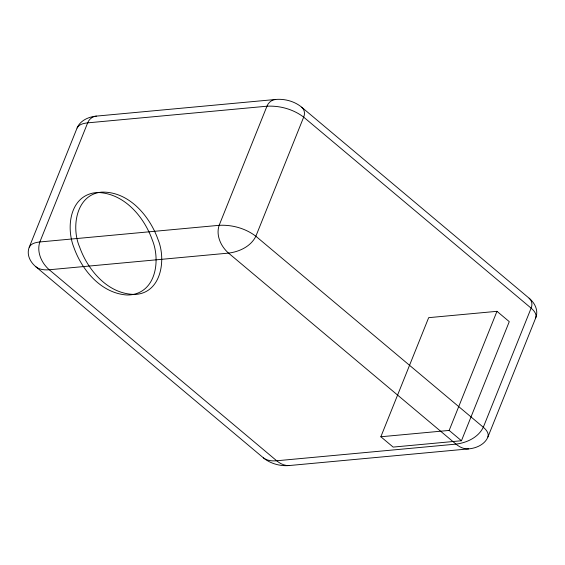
<?xml version="1.0" encoding="UTF-8"?>
<svg xmlns="http://www.w3.org/2000/svg" width="565" height="565" viewBox="0 0 565 565"><rect width="100%" height="100%" fill="white"/><g stroke="black" fill="none" stroke-linecap="round" stroke-linejoin="round"><path stroke-width="0.85" d="M263.346 457.812A27.212 19.471 10.9 0 0 289.308 465.539L468.604 448.893A27.212 19.471 10.9 0 0 487.927 436.964C489.262 433.101 486.027 429.57 483.308 427.253L255.86 236.241C245.521 228.352 232.081 224.63 219.149 225.315L39.854 241.961C35.983 242.413 31.139 243.261 29.26 247.145A27.212 19.471 10.9 0 0 35.899 266.8L263.346 457.812C267.061 460.779 272.125 461.153 276.695 460.772L455.99 444.125C466.775 442.805 478.357 437.437 483.308 427.253L531.121 308.151C532.625 304.839 532.089 300.516 529.101 298.2L301.654 107.188A27.212 19.471 10.9 0 0 275.692 99.461L96.396 116.108C92.462 116.376 89.023 119.208 87.667 122.859L39.854 241.961C36.428 251.969 41.619 263.135 49.247 269.759L276.695 460.772C280.071 463.604 284.343 465.765 288.849 465.574M487.927 436.964L535.74 317.855C537.075 313.992 533.84 310.468 531.121 308.151L303.673 117.132C293.334 109.243 279.894 105.528 266.963 106.206L87.667 122.859C83.797 123.304 78.952 124.159 77.073 128.036L29.26 247.145M380.852 436.766L428.666 317.664L496.974 311.322L509.27 321.647L461.45 440.749L393.148 447.092L380.852 436.766L449.161 430.424L461.45 440.749M449.161 430.424L496.974 311.322M133.178 294.464C156.83 289.676 160.057 258.897 152.352 240.118C144.23 217.165 124.717 193.823 98.734 192.531A23.688 16.95 10.9 0 0 92.151 193.251C69.107 198.809 66.423 228.797 73.867 247.406C81.918 270.162 100.966 292.988 126.525 294.972A23.688 16.95 10.9 0 0 133.178 294.464M275.692 99.461C271.758 99.73 268.319 102.562 266.963 106.206L219.149 225.315C215.724 235.323 220.922 246.488 228.543 253.113L455.99 444.125C459.479 447.049 463.943 449.274 468.604 448.893M134.505 294.478C161.442 293.525 166.371 259.632 158.045 239.588C149.725 215.95 128.721 191.21 101.538 192.135C76.021 194.487 71.112 227.384 79.559 246.877C87.794 270.232 108.169 294.379 134.873 294.422M35.899 266.8C39.614 269.766 44.677 270.141 49.247 269.759L228.543 253.113C239.327 251.785 250.909 246.418 255.86 236.241L303.673 117.132C305.185 113.819 304.641 109.497 301.654 107.188M529.101 298.2A27.212 19.471 10.9 0 1 535.74 317.855M77.073 128.036A27.212 19.471 10.9 0 1 96.396 116.108"/></g></svg>
